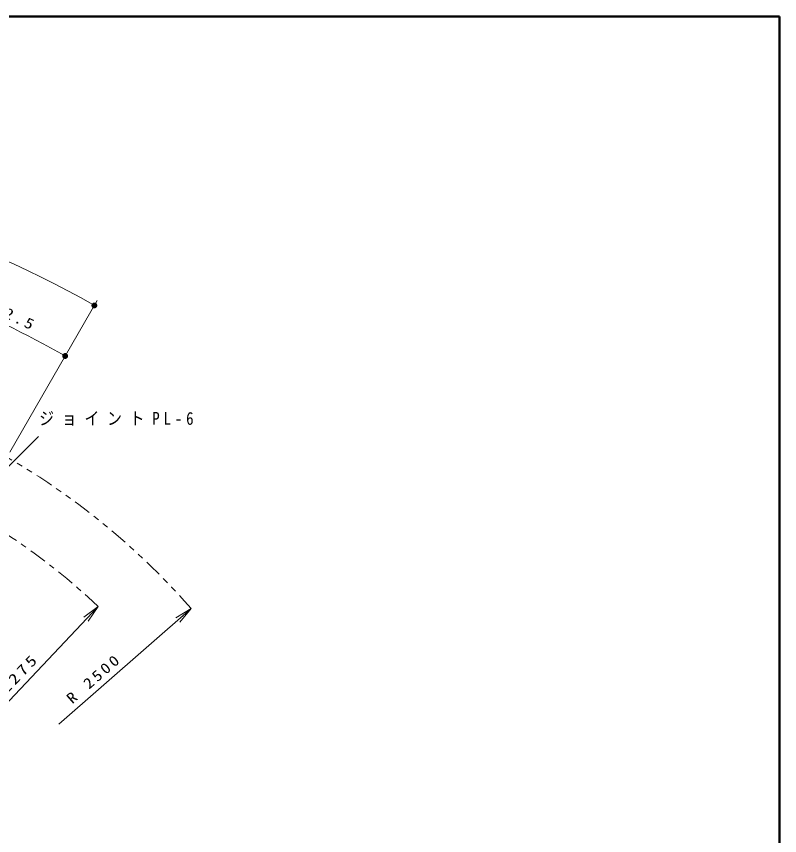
# Model space of a CAD drawing. Units: millimetres on the paper, scale 1:20. Extents: x -365 to 12, y -40 to 257.
# Drawn here: x -130.7 to 0, y 116.6 to 257 of the extents above; entities that cross this region are included whole.
import ezdxf

# ---------------------------------------------------------------- set-up
doc = ezdxf.new("R2010")
doc.units = ezdxf.units.MM
doc.linetypes.add('USER2', pattern=[6, 3, -1, 1, -1])
doc.linetypes.add('USER3', pattern=[8, 3, -1, 1, -1, 1, -1])
doc.layers.add('LY_1', color=7, linetype='Continuous', lineweight=25)
doc.layers.add('LY_2', color=7, linetype='Continuous', lineweight=13)
doc.styles.add('ＭＳ ゴシック', font='')
doc.styles.get('ＭＳ ゴシック').set_extended_font_data('MS Gothic')

# ---------------------------------------------------------------- blocks, each defined once
blk = doc.blocks.new('open_arrow')
at = {"color": 0, "linetype": 'Continuous', "lineweight": -2}
blk.add_lwpolyline([(7.5, 1.25), (0, 0), (7.5, -1.25)], dxfattribs=at)
blk = doc.blocks.new('filled_dot')
at = {"color": 0, "linetype": 'Continuous', "lineweight": -2, "const_width": 1.25}
blk.add_lwpolyline([(-0.625, 0, 1), (0.625, 0, 1)], format="xyb", close=True, dxfattribs=at)

msp = doc.modelspace()

# ---------------------------------------------------------------- linework, layer by layer
at = {"layer": 'LY_1', "lineweight": 13}
for p, q in [((-131.868, 182.361), (-116.868, 208.342)), ((-137.561, 174.434), (-126.955, 185.041)), ((-137.424, 134.008), (-116.726, 155.903)), ((-123.48, 135.719), (-100.804, 155.563))]:
    msp.add_line(p, q, dxfattribs=at)
for radius, end in [(155, 120.00009), (145, 69.13045)]:
    msp.add_arc((-194.868, 73.242), radius, 59.99997, end, dxfattribs=at)
at = {"layer": 'LY_1', "linetype": 'USER3', "lineweight": 13}
msp.add_arc((-194.869, 73.243), 124.999, 41.19069, 89.09184, dxfattribs=at)
at = {"layer": 'LY_1', "linetype": 'USER2', "lineweight": 13}
msp.add_arc((-194.869, 73.243), 113.749, 46.60929, 121.42477, dxfattribs=at)
at = {"layer": 'LY_2', "lineweight": 50}
for p, q in [((0, 257), (-365, 257)), ((0, 0), (0, 257))]:
    msp.add_line(p, q, dxfattribs=at)

# ---------------------------------------------------------------- block references
at = {"layer": 'LY_1', "lineweight": 13, "xscale": 0.4, "yscale": 0.4}
for name, p, rotation in [('filled_dot', (-117.368, 207.476), 150.6), ('filled_dot', (-122.368, 198.816), 150.6), ('open_arrow', (-116.726, 155.903), 226.6), ('open_arrow', (-100.804, 155.563), 221.2)]:
    msp.add_blockref(name, p, dxfattribs=dict(at, rotation=rotation))

# ---------------------------------------------------------------- texts
at = {"layer": 'LY_1', "char_height": 1.833, "attachment_point": 8, "style": 'ＭＳ ゴシック'}
for s, insert, rotation in [('\\T1.33;\\W1.15;362.5', (-132.164, 205.091), 334.565), ('\\T1.33;\\W1.25;R\\~2275', (-130.949, 142.314), 46.609), ('\\T1.33;\\W1.15;R\\~2500', (-116.824, 142.872), 41.191)]:
    msp.add_mtext(s, dxfattribs=dict(at, insert=insert, rotation=rotation))
at = {"layer": 'LY_1', "insert": (-126.821, 188.041), "char_height": 2.199, "attachment_point": 4, "style": 'ＭＳ ゴシック'}
msp.add_mtext('\\T1.52;\\W0.85;ジョイントPL-6', dxfattribs=at)

doc.saveas('drawing.dxf')
